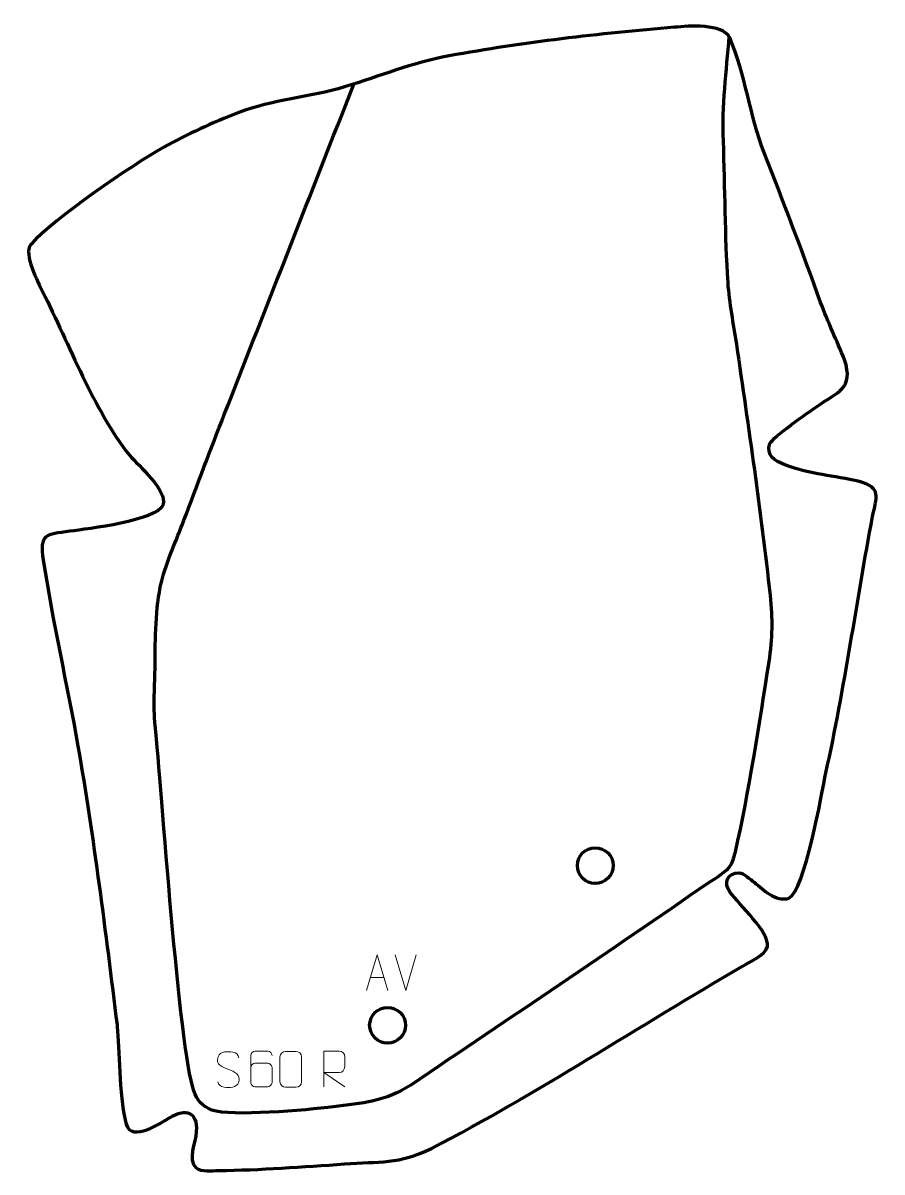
# Model space of a CAD drawing. Header units: millimetres. Extents: x 889 to 1488, y 72 to 873.
import ezdxf

# ---------------------------------------------------------------- set-up
doc = ezdxf.new("R2010")
doc.units = ezdxf.units.MM
doc.header["$MEASUREMENT"] = 0
doc.layers.add('layer 1', color=7, linetype='Continuous')
doc.layers.add('layer 2', color=7, linetype='Continuous')

msp = doc.modelspace()

# ---------------------------------------------------------------- linework, layer by layer
at = {"layer": 'layer 1', "color": 142, "lineweight": 200}
for centre in [(1288.2903, 285.2616), (1143.3649, 173.872)]:
    msp.add_ellipse(centre, major_axis=(0, 12.5), ratio=1, dxfattribs=at)
at = {"layer": 'layer 1', "color": 142, "lineweight": 158}
msp.add_open_spline([(1381.5907, 863.7509), (1379.5978, 839.2563), (1376.4753, 815.2589), (1377.4478, 790.6505), (1377.4478, 790.6505), (1378.749, 757.7276), (1378.5958, 724.9222), (1380.7098, 692.0401), (1380.7098, 692.0401), (1381.6689, 677.6771), (1384.6508, 663.2197), (1386.7911, 648.9713), (1386.7911, 648.9713), (1395.2574, 590.6956), (1403.8903, 532.5141), (1410.2494, 473.9567), (1410.2494, 473.9567), (1412.1098, 456.6312), (1411.9047, 444.5678), (1409.342, 427.3184), (1409.342, 427.3184), (1402.7245, 385.1023), (1395.2942, 335.8418), (1385.8577, 294.9249), (1385.8577, 294.9249), (1385.2164, 292.2794), (1384.225, 288.1197), (1382.9186, 285.7451), (1382.9186, 285.7451), (1379.6251, 280.4408), (1372.3981, 276.6443), (1367.2333, 273.1897), (1367.2333, 273.1897), (1298.4608, 225.7399), (1228.8753, 178.7563), (1159.5149, 132.1841), (1159.5149, 132.1841), (1142.428, 120.7166), (1125.1972, 119.3705), (1105.3977, 116.9633), (1105.3977, 116.9633), (1086.3417, 114.6263), (1034.2825, 110.0009), (1020.8372, 114.7251), (1020.8372, 114.7251), (1013.9759, 117.1359), (1010.2202, 122.0728), (1008.149, 128.1167), (1008.149, 128.1167), (997.886, 158.0658), (985.5368, 340.54), (981.2183, 382.9576), (981.2183, 382.9576), (979.8104, 396.8547), (981.0297, 410.9602), (981.1566, 424.9125), (981.1566, 424.9125), (981.2612, 443.7665), (981.3121, 464.7053), (985.5106, 483.092), (985.5106, 483.092), (989.3112, 497.6673), (995.9052, 512.0297), (1001.2541, 526.1377), (1001.2541, 526.1377), (1010.5145, 550.8013), (1019.8395, 575.4325), (1029.4361, 599.9678), (1029.4361, 599.9678), (1059.5839, 676.803), (1089.7316, 753.6381), (1119.8793, 830.4732)], degree=3, knots=[0, 0, 0, 0, 0.05263158, 0.05263158, 0.05263158, 0.05263158, 0.10526316, 0.10526316, 0.10526316, 0.10526316, 0.15789474, 0.15789474, 0.15789474, 0.15789474, 0.21052632, 0.21052632, 0.21052632, 0.21052632, 0.26315789, 0.26315789, 0.26315789, 0.26315789, 0.31578947, 0.31578947, 0.31578947, 0.31578947, 0.36842105, 0.36842105, 0.36842105, 0.36842105, 0.42105263, 0.42105263, 0.42105263, 0.42105263, 0.47368421, 0.47368421, 0.47368421, 0.47368421, 0.52631579, 0.52631579, 0.52631579, 0.52631579, 0.57894737, 0.57894737, 0.57894737, 0.57894737, 0.63157895, 0.63157895, 0.63157895, 0.63157895, 0.68421053, 0.68421053, 0.68421053, 0.68421053, 0.73684211, 0.73684211, 0.73684211, 0.73684211, 0.78947368, 0.78947368, 0.78947368, 0.78947368, 0.84210526, 0.84210526, 0.84210526, 0.84210526, 0.89473684, 0.89473684, 0.89473684, 0.89473684, 1, 1, 1, 1], dxfattribs=at)
at = {"layer": 'layer 1', "color": 250, "lineweight": 9}
for points, knots in [([(1032.2709, 143.1092), (1028.0226, 144.5796), (1023.1145, 146.3754), (1025.1196, 151.8957), (1025.1196, 151.8957), (1026.6231, 156.0356), (1031.8367, 155.6471), (1035.4403, 155.046), (1035.4403, 155.046), (1038.3009, 154.5688), (1039.1656, 153.3556), (1039.4762, 151.2715)], [0, 0, 0, 0, 0.25, 0.25, 0.25, 0.25, 0.5, 0.5, 0.5, 0.5, 1, 1, 1, 1]), ([(1062.7275, 152.8751), (1062.7034, 154.2146), (1061.3472, 155.8678), (1059.7753, 155.8335), (1059.7753, 155.8335), (1056.7905, 155.8332), (1053.8053, 155.8332), (1050.8199, 155.8335), (1050.8199, 155.8335), (1049.6008, 155.8484), (1047.8726, 154.4108), (1047.8676, 152.8751), (1047.8676, 152.8751), (1047.8679, 146.5146), (1047.8679, 140.1538), (1047.8676, 133.7931), (1047.8676, 133.7931), (1047.8723, 132.6302), (1049.6008, 130.8591), (1050.8199, 130.8347), (1050.8199, 130.8347), (1053.8053, 130.835), (1056.7905, 130.835), (1059.7753, 130.8347), (1059.7753, 130.8347), (1061.0534, 130.8785), (1062.7231, 132.493), (1062.7275, 133.7931), (1062.7275, 133.7931), (1062.7275, 137.3764), (1062.7275, 140.9595), (1062.7275, 144.5422), (1062.7275, 144.5422), (1062.689, 146.0204), (1061.1063, 147.4533), (1059.7753, 147.4513), (1059.7753, 147.4513), (1056.7905, 147.4516), (1053.8053, 147.4516), (1050.8199, 147.4513), (1050.8199, 147.4513), (1049.4904, 147.4563), (1047.8474, 145.949), (1047.8891, 144.5205)], [0, 0, 0, 0, 0.08333333, 0.08333333, 0.08333333, 0.08333333, 0.16666667, 0.16666667, 0.16666667, 0.16666667, 0.25, 0.25, 0.25, 0.25, 0.33333333, 0.33333333, 0.33333333, 0.33333333, 0.41666667, 0.41666667, 0.41666667, 0.41666667, 0.5, 0.5, 0.5, 0.5, 0.58333333, 0.58333333, 0.58333333, 0.58333333, 0.66666667, 0.66666667, 0.66666667, 0.66666667, 0.75, 0.75, 0.75, 0.75, 0.83333333, 0.83333333, 0.83333333, 0.83333333, 1, 1, 1, 1]), ([(1072.2418, 155.6303), (1074.6079, 155.6303), (1076.9744, 155.6303), (1079.3409, 155.6303), (1079.3409, 155.6303), (1081.3214, 155.6659), (1083.3474, 154.1716), (1083.3745, 151.7295), (1083.3745, 151.7295), (1083.3741, 145.9721), (1083.3741, 140.2143), (1083.3745, 134.4561), (1083.3745, 134.4561), (1083.2324, 132.1285), (1081.526, 130.6462), (1079.3409, 130.6354), (1079.3409, 130.6354), (1076.9685, 130.6358), (1074.5961, 130.6358), (1072.2241, 130.6354), (1072.2241, 130.6354), (1070.2656, 130.5298), (1068.2592, 132.4177), (1068.2706, 134.4387), (1068.2706, 134.4387), (1068.271, 140.2193), (1068.271, 145.9996), (1068.2706, 151.7794), (1068.2706, 151.7794), (1068.2749, 153.9214), (1070.052, 155.6439), (1072.2418, 155.6303)], [0, 0, 0, 0, 0.11111111, 0.11111111, 0.11111111, 0.11111111, 0.22222222, 0.22222222, 0.22222222, 0.22222222, 0.33333333, 0.33333333, 0.33333333, 0.33333333, 0.44444444, 0.44444444, 0.44444444, 0.44444444, 0.55555556, 0.55555556, 0.55555556, 0.55555556, 0.66666667, 0.66666667, 0.66666667, 0.66666667, 0.77777778, 0.77777778, 0.77777778, 0.77777778, 1, 1, 1, 1]), ([(1098.8475, 130.8432), (1098.8475, 130.8432), (1098.8475, 155.7967), (1098.8475, 155.7967), (1098.8475, 155.7967), (1102.4423, 155.7967), (1106.0378, 155.7967), (1109.633, 155.7967), (1109.633, 155.7967), (1111.9583, 155.759), (1113.5156, 154.269), (1113.5115, 151.9026), (1113.5115, 151.9026), (1113.5111, 149.8671), (1113.5111, 146.8077), (1113.5115, 144.7717), (1113.5115, 144.7717), (1113.505, 142.8962), (1111.6927, 140.9544), (1109.6832, 140.9353), (1109.6832, 140.9353), (1109.6832, 140.9353), (1098.8475, 140.9353), (1098.8475, 140.9353), (1098.8475, 140.9353), (1098.8475, 140.9353), (1113.5022, 130.8432), (1113.5022, 130.8432)], [0, 0, 0, 0, 0.125, 0.125, 0.125, 0.125, 0.25, 0.25, 0.25, 0.25, 0.375, 0.375, 0.375, 0.375, 0.5, 0.5, 0.5, 0.5, 0.625, 0.625, 0.625, 0.625, 0.75, 0.75, 0.75, 0.75, 1, 1, 1, 1]), ([(1032.2709, 143.1091), (1036.2895, 141.4624), (1041.319, 139.5741), (1039.485, 134.2138), (1039.485, 134.2138), (1038.0252, 129.9474), (1033.1144, 130.2041), (1029.3883, 130.7588), (1029.3883, 130.7588), (1026.6383, 131.1686), (1025.4174, 132.3821), (1025.0394, 134.4943)], [0, 0, 0, 0, 0.25, 0.25, 0.25, 0.25, 0.5, 0.5, 0.5, 0.5, 1, 1, 1, 1])]:
    msp.add_open_spline(points, degree=3, knots=knots, dxfattribs=at)
at = {"layer": 'layer 2', "color": 242, "lineweight": 158}
msp.add_open_spline([(1343.6952, 870.0813), (1353.4072, 870.8828), (1377.0411, 873.0586), (1382.242, 862.6462), (1382.242, 862.6462), (1392.9955, 836.8961), (1396.066, 808.9683), (1406.1981, 782.4419), (1406.1981, 782.4419), (1419.6796, 747.5751), (1433.0892, 713.3104), (1445.5627, 678.0311), (1445.5627, 678.0311), (1450.611, 664.2362), (1456.9149, 651.5645), (1462.2319, 638.0949), (1462.2319, 638.0949), (1469.0727, 617.8168), (1457.4326, 615.7063), (1442.6287, 605.3447), (1442.6287, 605.3447), (1437.0828, 601.4629), (1412.1443, 584.1159), (1410.148, 579.7139), (1410.148, 579.7139), (1407.1912, 571.4462), (1413.588, 567.6006), (1420.4815, 564.7823), (1420.4815, 564.7823), (1439.0211, 557.8922), (1454.3751, 557.5409), (1472.7194, 553.1509), (1472.7194, 553.1509), (1488.4043, 548.8966), (1484.4063, 542.1221), (1481.8312, 528.7844), (1481.8312, 528.7844), (1470.5677, 469.0804), (1462.4368, 409.3253), (1449.2472, 349.9041), (1449.2472, 349.9041), (1446.3918, 335.871), (1434.3762, 267.2691), (1423.4755, 262.6174), (1423.4755, 262.6174), (1414.0874, 259.5619), (1405.8611, 268.4234), (1399.0986, 273.6467), (1399.0986, 273.6467), (1396.4308, 275.6467), (1391.8019, 280.152), (1388.6777, 280.1855), (1388.6777, 280.1855), (1380.3214, 280.275), (1377.5939, 273.2123), (1382.5035, 266.4179), (1382.5035, 266.4179), (1388.3311, 258.6203), (1410.2797, 238.271), (1408.4863, 228.8224), (1408.4863, 228.8224), (1407.3668, 222.9243), (1396.0905, 218.0974), (1390.9721, 215.1285), (1390.9721, 215.1285), (1318.7297, 173.0527), (1248.1188, 126.4485), (1174.0012, 87.8916), (1174.0012, 87.8916), (1151.6089, 76.792), (1137.2202, 78.9466), (1113.3821, 77.1835), (1113.3821, 77.1835), (1084.6883, 75.0814), (1054.1422, 72.9575), (1025.4799, 72.5384), (1025.4799, 72.5384), (1021.3291, 72.4777), (1013.1076, 71.511), (1009.8372, 74.4148), (1009.8372, 74.4148), (1003.4353, 80.0991), (1009.394, 91.8742), (1009.8869, 99.718), (1009.8869, 99.718), (1010.7815, 113.9553), (1002.6368, 115.8803), (991.5741, 109.6108), (991.5741, 109.6108), (985.1328, 105.8556), (964.8849, 91.8966), (960.9713, 104.9458), (960.9713, 104.9458), (956.6099, 119.4884), (956.184, 153.1352), (954.9519, 169.8378), (954.9519, 169.8378), (954.8472, 171.2582), (954.7255, 172.6585), (954.5851, 174.0755), (954.5851, 174.0755), (946.6232, 238.5308), (938.3955, 304.6879), (927.3312, 368.6251), (927.3312, 368.6251), (919.6503, 411.9464), (909.72, 454.9265), (903.0883, 498.4133), (903.0883, 498.4133), (900.288, 516.7758), (904.5055, 516.1823), (921.7587, 518.5169), (921.7587, 518.5169), (933.8906, 520.1585), (982.2672, 525.7513), (986.7957, 536.9654), (986.7957, 536.9654), (989.689, 546.9465), (969.5805, 564.4223), (963.2634, 571.4663), (963.2634, 571.4663), (938.396, 603.0563), (921.1054, 648.9644), (902.7894, 685.3902), (902.7894, 685.3902), (899.471, 691.9898), (888.9527, 712.0542), (894.4202, 718.5947), (894.4202, 718.5947), (910.3822, 736.5693), (964.7585, 773.8579), (987.2946, 786.3993), (987.2946, 786.3993), (1003.4168, 795.3713), (1020.9829, 803.4224), (1039.5754, 810.6524), (1039.5754, 810.6524), (1062.4984, 819.3486), (1089.1875, 821.2789), (1113.3472, 828.4681), (1113.3472, 828.4681), (1138.875, 836.0644), (1159.5291, 845.1942), (1186.3864, 850.0843), (1186.3864, 850.0843), (1238.3798, 859.551), (1291.0417, 865.7165), (1343.6952, 870.0813)], degree=3, knots=[0, 0, 0, 0, 0.02631579, 0.02631579, 0.02631579, 0.02631579, 0.05263158, 0.05263158, 0.05263158, 0.05263158, 0.07894737, 0.07894737, 0.07894737, 0.07894737, 0.10526316, 0.10526316, 0.10526316, 0.10526316, 0.13157895, 0.13157895, 0.13157895, 0.13157895, 0.15789474, 0.15789474, 0.15789474, 0.15789474, 0.18421053, 0.18421053, 0.18421053, 0.18421053, 0.21052632, 0.21052632, 0.21052632, 0.21052632, 0.23684211, 0.23684211, 0.23684211, 0.23684211, 0.26315789, 0.26315789, 0.26315789, 0.26315789, 0.28947368, 0.28947368, 0.28947368, 0.28947368, 0.31578947, 0.31578947, 0.31578947, 0.31578947, 0.34210526, 0.34210526, 0.34210526, 0.34210526, 0.36842105, 0.36842105, 0.36842105, 0.36842105, 0.39473684, 0.39473684, 0.39473684, 0.39473684, 0.42105263, 0.42105263, 0.42105263, 0.42105263, 0.44736842, 0.44736842, 0.44736842, 0.44736842, 0.47368421, 0.47368421, 0.47368421, 0.47368421, 0.5, 0.5, 0.5, 0.5, 0.52631579, 0.52631579, 0.52631579, 0.52631579, 0.55263158, 0.55263158, 0.55263158, 0.55263158, 0.57894737, 0.57894737, 0.57894737, 0.57894737, 0.60526316, 0.60526316, 0.60526316, 0.60526316, 0.63157895, 0.63157895, 0.63157895, 0.63157895, 0.65789474, 0.65789474, 0.65789474, 0.65789474, 0.68421053, 0.68421053, 0.68421053, 0.68421053, 0.71052632, 0.71052632, 0.71052632, 0.71052632, 0.73684211, 0.73684211, 0.73684211, 0.73684211, 0.76315789, 0.76315789, 0.76315789, 0.76315789, 0.78947368, 0.78947368, 0.78947368, 0.78947368, 0.81578947, 0.81578947, 0.81578947, 0.81578947, 0.84210526, 0.84210526, 0.84210526, 0.84210526, 0.86842105, 0.86842105, 0.86842105, 0.86842105, 0.89473684, 0.89473684, 0.89473684, 0.89473684, 0.92105263, 0.92105263, 0.92105263, 0.92105263, 0.94736842, 0.94736842, 0.94736842, 0.94736842, 1, 1, 1, 1], dxfattribs=at)
at = {"layer": 'layer 2', "color": 250, "lineweight": 9}
msp.add_open_spline([(1128.6925, 198.0436), (1128.6925, 198.0436), (1136.0635, 222.9971), (1136.0635, 222.9971), (1136.0635, 222.9971), (1136.0635, 222.9971), (1143.6334, 198.0436), (1143.6334, 198.0436)], degree=3, knots=[0, 0, 0, 0, 0.33333333, 0.33333333, 0.33333333, 0.33333333, 1, 1, 1, 1], dxfattribs=at)
for points in [[(1156.052, 198.0363), (1156.052, 198.0363), (1148.7302, 222.9899), (1148.7302, 222.9899)], [(1163.3739, 222.9899), (1163.3739, 222.9899), (1156.0521, 198.0363), (1156.0521, 198.0363)], [(1131.4151, 207.293), (1131.4151, 207.293), (1140.9108, 207.293), (1140.9108, 207.293)]]:
    msp.add_open_spline(points, degree=3, dxfattribs=at)

doc.saveas('drawing.dxf')
